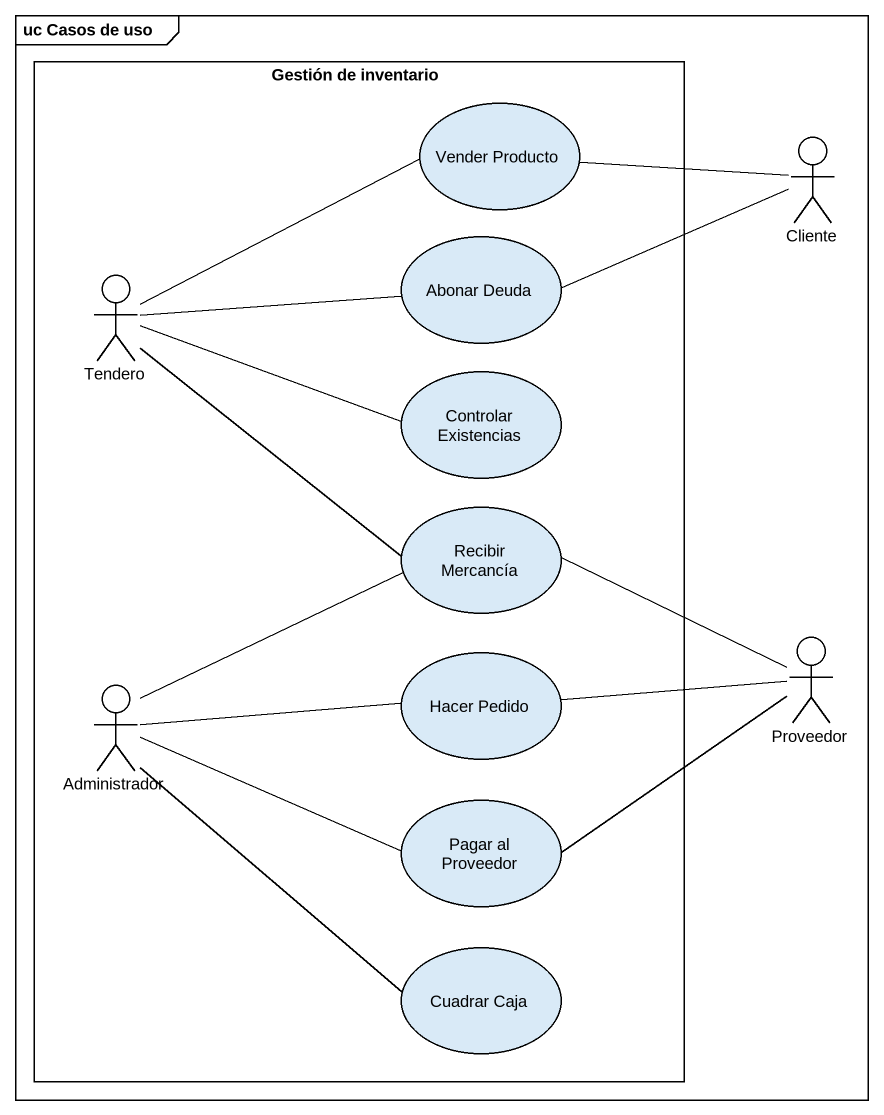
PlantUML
@startuml
mainframe uc Casos de uso
rectangle "Gestión de inventario" as Gestión_de_inventario {
  usecase "Vender Producto" as Vender_Producto
  actor Tendero
  usecase "Abonar Deuda" as Abonar_Deuda
  usecase "Controlar Existencias" as Controlar_Existencias
  usecase "Recibir Mercancía" as Recibir_Mercancía
  actor Administrador
  usecase "Hacer Pedido" as Hacer_Pedido
  usecase "Pagar al Proveedor" as Pagar_al_Proveedor
  usecase "Cuadrar Caja" as Cuadrar_Caja
}
actor Cliente
actor Proveedor
Cliente -left- Vender_Producto
Cliente -left- Abonar_Deuda
Tendero -right- Vender_Producto
Tendero -right- Abonar_Deuda
Tendero -right- Controlar_Existencias
Tendero -right- Recibir_Mercancía
Proveedor -left- Recibir_Mercancía
Proveedor -left- Hacer_Pedido
Proveedor -left- Pagar_al_Proveedor
Administrador -right- Recibir_Mercancía
Administrador -right- Hacer_Pedido
Administrador -right- Pagar_al_Proveedor
Administrador -- Cuadrar_Caja
@enduml
